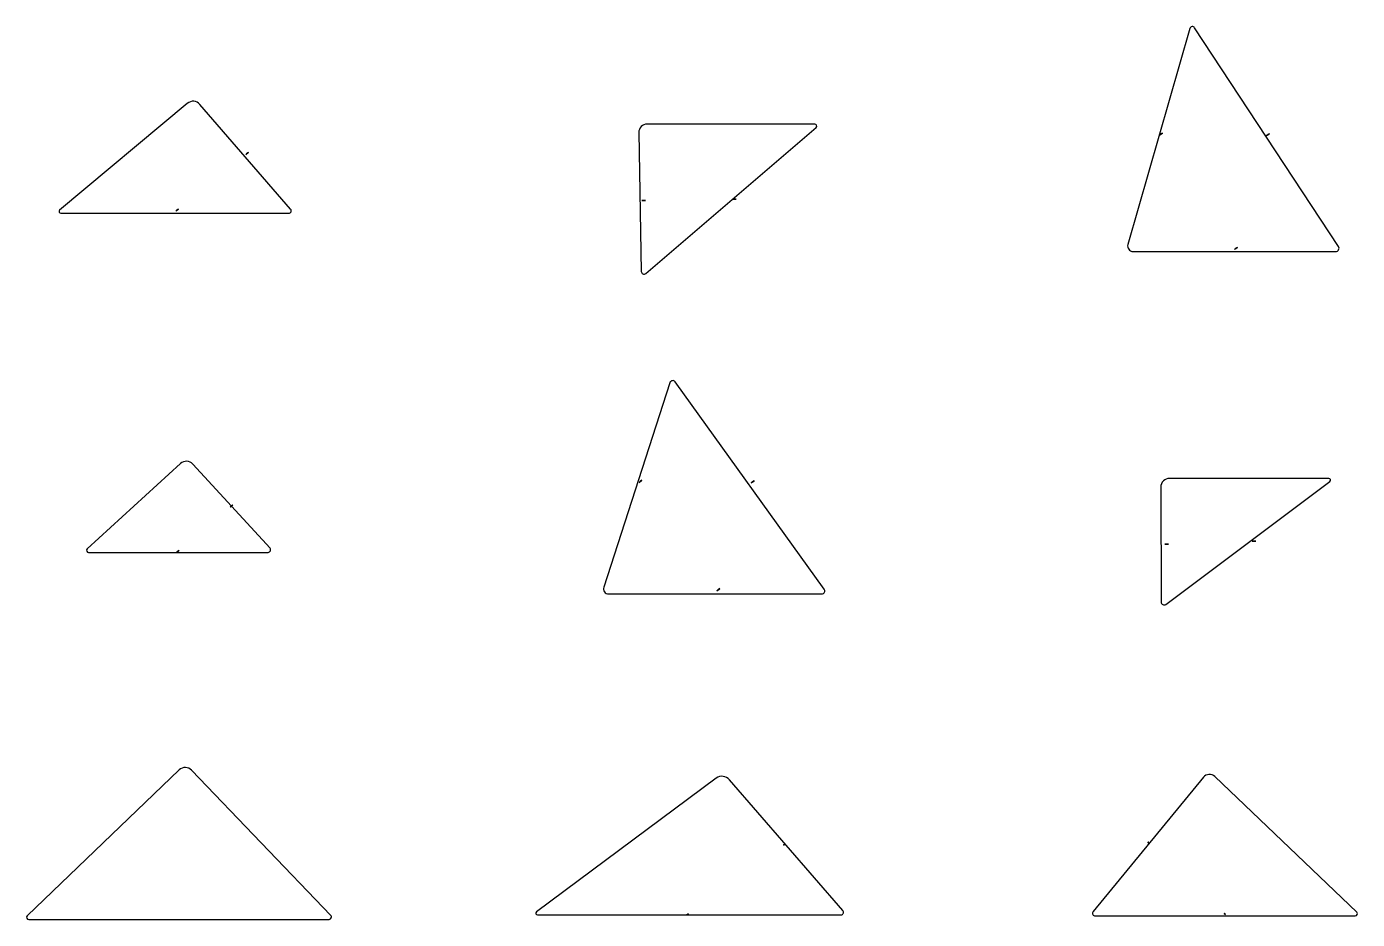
# Model space of a CAD drawing. Header units: metres. Extents: x -1 to 145, y -1 to 19.
# Drawn here: x -0.89 to 6.79, y 13.7 to 18.86 of the extents above; entities that cross this region are included whole.
import ezdxf

# ---------------------------------------------------------------- set-up
doc = ezdxf.new("R2010")
doc.units = ezdxf.units.M
doc.layers.add('LABELS', color=1, linetype='CONTINUOUS')
doc.layers.add('SHAPES', color=3, linetype='CONTINUOUS')

msp = doc.modelspace()

# ---------------------------------------------------------------- linework, layer by layer
at = {"layer": 'LABELS'}
for p, q in [((5.6518, 18.2316), (5.6692, 18.243)), ((5.6518, 18.2316), (5.6692, 18.243)), ((5.6518, 18.2316), (5.6561, 18.2344)), ((5.6518, 18.2316), (5.6561, 18.2344)), ((5.6561, 18.2344), (5.6518, 18.2316)), ((5.6561, 18.2344), (5.6518, 18.2316)), ((5.6518, 18.2316), (5.6561, 18.2344)), ((5.6561, 18.2344), (5.6518, 18.2316)), ((5.6518, 18.2316), (5.6561, 18.2344)), ((5.6561, 18.2344), (5.6518, 18.2316)), ((5.6561, 18.2344), (5.6518, 18.2316)), ((5.6518, 18.2316), (5.6518, 18.2316)), ((5.6561, 18.2344), (5.6648, 18.2402)), ((5.6561, 18.2344), (5.6648, 18.2402)), ((5.6648, 18.2402), (5.6561, 18.2344)), ((5.6648, 18.2402), (5.6561, 18.2344)), ((5.6648, 18.2402), (5.6561, 18.2344)), ((5.6561, 18.2344), (5.6648, 18.2402)), ((5.6648, 18.2402), (5.6561, 18.2344)), ((5.6648, 18.2402), (5.6561, 18.2344)), ((5.6561, 18.2344), (5.6605, 18.2373)), ((5.6605, 18.2373), (5.6648, 18.2402)), ((5.6648, 18.2402), (5.6605, 18.2373)), ((5.6605, 18.2373), (5.6605, 18.2373)), ((5.6605, 18.2373), (5.6605, 18.2373)), ((5.6648, 18.2402), (5.6692, 18.243)), ((5.6648, 18.2402), (5.6692, 18.243)), ((5.6692, 18.243), (5.6648, 18.2402)), ((5.6692, 18.243), (5.6648, 18.2402)), ((5.6648, 18.2402), (5.6692, 18.243)), ((5.6692, 18.243), (5.6648, 18.2402)), ((5.6692, 18.243), (5.6692, 18.243)), ((5.6692, 18.243), (5.6692, 18.243)), ((5.6692, 18.243), (5.6692, 18.243)), ((5.6692, 18.243), (5.6692, 18.243)), ((5.6692, 18.243), (5.6692, 18.243)), ((5.6692, 18.243), (5.6692, 18.243)), ((6.2702, 18.2287), (6.2876, 18.2402)), ((6.2702, 18.2287), (6.2745, 18.2316)), ((6.2702, 18.2287), (6.2745, 18.2316)), ((6.2745, 18.2316), (6.2702, 18.2287)), ((6.2745, 18.2316), (6.2702, 18.2287)), ((6.2702, 18.2287), (6.2745, 18.2316)), ((6.2745, 18.2316), (6.2702, 18.2287)), ((6.2702, 18.2287), (6.2745, 18.2316)), ((6.2745, 18.2316), (6.2702, 18.2287)), ((6.2702, 18.2287), (6.2745, 18.2316)), ((6.2702, 18.2287), (6.2702, 18.2287)), ((6.2702, 18.2287), (6.2702, 18.2287)), ((6.2745, 18.2316), (6.2832, 18.2373)), ((6.2745, 18.2316), (6.2832, 18.2373)), ((6.2832, 18.2373), (6.2745, 18.2316)), ((6.2832, 18.2373), (6.2745, 18.2316)), ((6.2832, 18.2373), (6.2745, 18.2316)), ((6.2745, 18.2316), (6.2832, 18.2373)), ((6.2832, 18.2373), (6.2745, 18.2316)), ((6.2832, 18.2373), (6.2745, 18.2316)), ((6.2745, 18.2316), (6.2832, 18.2373)), ((6.2745, 18.2316), (6.2789, 18.2345)), ((6.2745, 18.2316), (6.2745, 18.2316)), ((6.2789, 18.2345), (6.2832, 18.2373)), ((6.2832, 18.2373), (6.2789, 18.2345)), ((6.2789, 18.2345), (6.2789, 18.2345)), ((6.2789, 18.2345), (6.2789, 18.2345)), ((6.2832, 18.2373), (6.2876, 18.2402)), ((6.2832, 18.2373), (6.2876, 18.2402)), ((6.2876, 18.2402), (6.2832, 18.2373)), ((6.2876, 18.2402), (6.2832, 18.2373)), ((6.2832, 18.2373), (6.2876, 18.2402)), ((6.2876, 18.2402), (6.2832, 18.2373)), ((6.2832, 18.2373), (6.2876, 18.2402)), ((6.2876, 18.2402), (6.2876, 18.2402)), ((6.2876, 18.2402), (6.2876, 18.2402)), ((6.2876, 18.2402), (6.2876, 18.2402)), ((6.2876, 18.2402), (6.2876, 18.2402)), ((6.2876, 18.2402), (6.2876, 18.2402)), ((0.3736, 18.1196), (0.3896, 18.133)), ((0.3736, 18.1196), (0.3776, 18.123)), ((0.3736, 18.1196), (0.3776, 18.123)), ((0.3776, 18.123), (0.3736, 18.1196)), ((0.3776, 18.123), (0.3736, 18.1196)), ((0.3736, 18.1196), (0.3776, 18.123)), ((0.3776, 18.123), (0.3736, 18.1196)), ((0.3736, 18.1196), (0.3776, 18.123)), ((0.3776, 18.123), (0.3736, 18.1196)), ((0.3736, 18.1196), (0.3776, 18.123)), ((0.3736, 18.1196), (0.3736, 18.1196)), ((0.3736, 18.1196), (0.3736, 18.1196)), ((0.3776, 18.123), (0.3896, 18.133)), ((0.3776, 18.123), (0.3856, 18.1296)), ((0.3776, 18.123), (0.3856, 18.1296)), ((0.3856, 18.1296), (0.3776, 18.123)), ((0.3856, 18.1296), (0.3776, 18.123)), ((0.3856, 18.1296), (0.3776, 18.123)), ((0.3776, 18.123), (0.3856, 18.1296)), ((0.3856, 18.1296), (0.3776, 18.123)), ((0.3856, 18.1296), (0.3776, 18.123)), ((0.3776, 18.123), (0.3816, 18.1263)), ((0.3816, 18.1263), (0.3856, 18.1296)), ((0.3856, 18.1296), (0.3816, 18.1263)), ((0.3816, 18.1263), (0.3816, 18.1263)), ((0.3816, 18.1263), (0.3816, 18.1263)), ((0.3856, 18.1296), (0.3896, 18.133)), ((0.3856, 18.1296), (0.3896, 18.133)), ((0.3896, 18.133), (0.3856, 18.1296)), ((0.3896, 18.133), (0.3856, 18.1296)), ((0.3856, 18.1296), (0.3896, 18.133)), ((0.3896, 18.133), (0.3856, 18.1296)), ((0.3896, 18.133), (0.3896, 18.133)), ((0.3896, 18.133), (0.3896, 18.133)), ((0.3896, 18.133), (0.3896, 18.133)), ((0.3896, 18.133), (0.3896, 18.133)), ((0.3896, 18.133), (0.3896, 18.133)), ((2.6617, 17.8527), (2.6617, 17.8527)), ((2.6617, 17.8527), (2.6669, 17.8527)), ((2.6617, 17.8527), (2.6669, 17.8527)), ((2.6669, 17.8527), (2.6617, 17.8527)), ((2.6669, 17.8527), (2.6617, 17.8527)), ((2.6617, 17.8527), (2.6669, 17.8527)), ((2.6669, 17.8527), (2.6617, 17.8527)), ((2.6617, 17.8527), (2.6826, 17.8527)), ((2.6617, 17.8527), (2.6669, 17.8527)), ((2.6669, 17.8527), (2.6617, 17.8527)), ((2.6617, 17.8527), (2.6617, 17.8527)), ((2.6617, 17.8527), (2.6669, 17.8527)), ((2.6669, 17.8527), (2.6774, 17.8527)), ((2.6669, 17.8527), (2.6774, 17.8527)), ((2.6774, 17.8527), (2.6669, 17.8527)), ((2.6774, 17.8527), (2.6669, 17.8527)), ((2.6774, 17.8527), (2.6669, 17.8527)), ((2.6669, 17.8527), (2.6722, 17.8527)), ((2.6669, 17.8527), (2.6774, 17.8527)), ((2.6774, 17.8527), (2.6669, 17.8527)), ((2.6774, 17.8527), (2.6669, 17.8527)), ((2.6669, 17.8527), (2.6826, 17.8527)), ((2.6722, 17.8527), (2.6722, 17.8527)), ((2.6722, 17.8527), (2.6774, 17.8527)), ((2.6774, 17.8527), (2.6722, 17.8527)), ((2.6722, 17.8527), (2.6722, 17.8527)), ((2.6774, 17.8527), (2.6826, 17.8527)), ((2.6774, 17.8527), (2.6826, 17.8527)), ((2.6826, 17.8527), (2.6774, 17.8527)), ((2.6826, 17.8527), (2.6774, 17.8527)), ((2.6774, 17.8527), (2.6826, 17.8527)), ((2.6826, 17.8527), (2.6774, 17.8527)), ((2.6826, 17.8527), (2.6826, 17.8527)), ((2.6826, 17.8527), (2.6826, 17.8527)), ((2.6826, 17.8527), (2.6826, 17.8527)), ((2.6826, 17.8527), (2.6826, 17.8527)), ((2.6826, 17.8527), (2.6826, 17.8527)), ((3.1852, 17.8604), (3.1852, 17.8604)), ((3.1852, 17.8604), (3.1905, 17.8604)), ((3.1852, 17.8604), (3.1905, 17.8604)), ((3.1905, 17.8604), (3.1852, 17.8604)), ((3.1905, 17.8604), (3.1852, 17.8604)), ((3.1852, 17.8604), (3.1905, 17.8604)), ((3.1905, 17.8604), (3.1852, 17.8604)), ((3.1852, 17.8604), (3.2061, 17.8604)), ((3.1852, 17.8604), (3.1905, 17.8604)), ((3.1905, 17.8604), (3.1852, 17.8604)), ((3.1905, 17.8604), (3.1852, 17.8604)), ((3.1852, 17.8604), (3.2061, 17.8604)), ((3.1905, 17.8604), (3.2009, 17.8604)), ((3.1905, 17.8604), (3.2009, 17.8604)), ((3.2009, 17.8604), (3.1905, 17.8604)), ((3.2009, 17.8604), (3.1905, 17.8604)), ((3.2009, 17.8604), (3.1905, 17.8604)), ((3.1905, 17.8604), (3.1957, 17.8604)), ((3.1905, 17.8604), (3.2009, 17.8604)), ((3.2009, 17.8604), (3.1905, 17.8604)), ((3.2009, 17.8604), (3.1905, 17.8604)), ((3.1957, 17.8604), (3.1957, 17.8604)), ((3.1957, 17.8604), (3.2009, 17.8604)), ((3.2009, 17.8604), (3.1957, 17.8604)), ((3.1957, 17.8604), (3.1957, 17.8604)), ((3.2009, 17.8604), (3.2061, 17.8604)), ((3.2009, 17.8604), (3.2061, 17.8604)), ((3.2061, 17.8604), (3.2009, 17.8604)), ((3.2061, 17.8604), (3.2009, 17.8604)), ((3.2009, 17.8604), (3.2061, 17.8604)), ((3.2061, 17.8604), (3.2009, 17.8604)), ((3.2061, 17.8604), (3.2061, 17.8604)), ((3.2061, 17.8604), (3.2061, 17.8604)), ((3.2061, 17.8604), (3.2061, 17.8604)), ((3.2061, 17.8604), (3.2061, 17.8604)), ((3.2061, 17.8604), (3.2061, 17.8604)), ((3.2061, 17.8604), (3.2061, 17.8604)), ((-0.027, 17.7956), (-0.031, 17.7923)), ((-0.031, 17.7923), (-0.027, 17.7956)), ((-0.031, 17.7923), (-0.027, 17.7956)), ((-0.027, 17.7956), (-0.031, 17.7923)), ((-0.027, 17.7956), (-0.031, 17.7923)), ((-0.031, 17.7923), (-0.027, 17.7956)), ((-0.031, 17.7923), (-0.027, 17.7956)), ((-0.031, 17.7923), (-0.031, 17.7923)), ((-0.027, 17.7956), (-0.015, 17.8056)), ((-0.027, 17.7956), (-0.019, 17.8023)), ((-0.027, 17.7956), (-0.019, 17.8023)), ((-0.019, 17.8023), (-0.027, 17.7956)), ((-0.019, 17.8023), (-0.027, 17.7956)), ((-0.019, 17.8023), (-0.027, 17.7956)), ((-0.027, 17.7956), (-0.023, 17.799)), ((-0.023, 17.799), (-0.019, 17.8023)), ((-0.019, 17.8023), (-0.023, 17.799)), ((-0.023, 17.799), (-0.023, 17.799)), ((-0.019, 17.8023), (-0.015, 17.8056)), ((-0.015, 17.8056), (-0.019, 17.8023)), ((-0.019, 17.8023), (-0.015, 17.8056)), ((-0.015, 17.8056), (-0.019, 17.8023)), ((-0.015, 17.8056), (-0.019, 17.8023)), ((-0.015, 17.8056), (-0.015, 17.8056)), ((-0.015, 17.8056), (-0.015, 17.8056)), ((6.0894, 17.5743), (6.0851, 17.5714)), ((6.0851, 17.5714), (6.0894, 17.5743)), ((6.0851, 17.5714), (6.0894, 17.5743)), ((6.0894, 17.5743), (6.0851, 17.5714)), ((6.0894, 17.5743), (6.0851, 17.5714)), ((6.0851, 17.5714), (6.0894, 17.5743)), ((6.0851, 17.5714), (6.0894, 17.5743)), ((6.0851, 17.5714), (6.0851, 17.5714)), ((6.0894, 17.5743), (6.0981, 17.58)), ((6.0894, 17.5743), (6.0981, 17.58)), ((6.0981, 17.58), (6.0894, 17.5743)), ((6.0981, 17.58), (6.0894, 17.5743)), ((6.0981, 17.58), (6.0894, 17.5743)), ((6.0894, 17.5743), (6.0981, 17.58)), ((6.0894, 17.5743), (6.0938, 17.5771)), ((6.0894, 17.5743), (6.0894, 17.5743)), ((6.0938, 17.5771), (6.0981, 17.58)), ((6.0981, 17.58), (6.0938, 17.5771)), ((6.0938, 17.5771), (6.0938, 17.5771)), ((6.0981, 17.58), (6.1025, 17.5828)), ((6.1025, 17.5828), (6.0981, 17.58)), ((6.0981, 17.58), (6.1025, 17.5828)), ((6.1025, 17.5828), (6.0981, 17.58)), ((6.1025, 17.5828), (6.0981, 17.58)), ((6.0981, 17.58), (6.1025, 17.5828)), ((6.1025, 17.5828), (6.1025, 17.5828)), ((6.1025, 17.5828), (6.1025, 17.5828)), ((2.6451, 16.2262), (2.6621, 16.2382)), ((2.6451, 16.2262), (2.6493, 16.2292)), ((2.6451, 16.2262), (2.6493, 16.2292)), ((2.6493, 16.2292), (2.6451, 16.2262)), ((2.6451, 16.2262), (2.6493, 16.2292)), ((2.6493, 16.2292), (2.6451, 16.2262)), ((2.6451, 16.2262), (2.6493, 16.2292)), ((2.6493, 16.2292), (2.6451, 16.2262)), ((2.6493, 16.2292), (2.6451, 16.2262)), ((2.6451, 16.2262), (2.6493, 16.2292)), ((2.6451, 16.2262), (2.6493, 16.2292)), ((2.6493, 16.2292), (2.6451, 16.2262)), ((2.6493, 16.2292), (2.6451, 16.2262)), ((2.6451, 16.2262), (2.6451, 16.2262)), ((2.6451, 16.2262), (2.6451, 16.2262)), ((2.6493, 16.2292), (2.6578, 16.2352)), ((2.6493, 16.2292), (2.6578, 16.2352)), ((2.6578, 16.2352), (2.6493, 16.2292)), ((2.6578, 16.2352), (2.6493, 16.2292)), ((2.6493, 16.2292), (2.6578, 16.2352)), ((2.6578, 16.2352), (2.6493, 16.2292)), ((2.6578, 16.2352), (2.6493, 16.2292)), ((2.6578, 16.2352), (2.6493, 16.2292)), ((2.6493, 16.2292), (2.6578, 16.2352)), ((2.6578, 16.2352), (2.6493, 16.2292)), ((2.6578, 16.2352), (2.6493, 16.2292)), ((2.6493, 16.2292), (2.6536, 16.2322)), ((2.6536, 16.2322), (2.6493, 16.2292)), ((2.6493, 16.2292), (2.6536, 16.2322)), ((2.6536, 16.2322), (2.6621, 16.2382)), ((2.6621, 16.2382), (2.6536, 16.2322)), ((2.6536, 16.2322), (2.6578, 16.2352)), ((2.6578, 16.2352), (2.6536, 16.2322)), ((2.6536, 16.2322), (2.6536, 16.2322)), ((2.6536, 16.2322), (2.6536, 16.2322)), ((2.6578, 16.2352), (2.6621, 16.2382)), ((2.6578, 16.2352), (2.6621, 16.2382)), ((2.6621, 16.2382), (2.6578, 16.2352)), ((2.6578, 16.2352), (2.6621, 16.2382)), ((2.6621, 16.2382), (2.6578, 16.2352)), ((2.6621, 16.2382), (2.6578, 16.2352)), ((2.6578, 16.2352), (2.6621, 16.2382)), ((2.6621, 16.2382), (2.6578, 16.2352)), ((2.6621, 16.2382), (2.6621, 16.2382)), ((2.6621, 16.2382), (2.6621, 16.2382)), ((2.6621, 16.2382), (2.6621, 16.2382)), ((2.6621, 16.2382), (2.6621, 16.2382)), ((2.6621, 16.2382), (2.6621, 16.2382)), ((3.2938, 16.2233), (3.298, 16.2263)), ((3.2938, 16.2233), (3.298, 16.2263)), ((3.298, 16.2263), (3.2938, 16.2233)), ((3.2938, 16.2233), (3.298, 16.2263)), ((3.298, 16.2263), (3.2938, 16.2233)), ((3.2938, 16.2233), (3.298, 16.2263)), ((3.298, 16.2263), (3.2938, 16.2233)), ((3.298, 16.2263), (3.2938, 16.2233)), ((3.2938, 16.2233), (3.298, 16.2263)), ((3.2938, 16.2233), (3.298, 16.2263)), ((3.298, 16.2263), (3.2938, 16.2233)), ((3.2938, 16.2233), (3.298, 16.2263)), ((3.2938, 16.2233), (3.2938, 16.2233)), ((3.2938, 16.2233), (3.2938, 16.2233)), ((3.2938, 16.2233), (3.2938, 16.2233)), ((3.298, 16.2263), (3.3065, 16.2323)), ((3.298, 16.2263), (3.3065, 16.2323)), ((3.3065, 16.2323), (3.298, 16.2263)), ((3.3065, 16.2323), (3.298, 16.2263)), ((3.298, 16.2263), (3.3065, 16.2323)), ((3.3065, 16.2323), (3.298, 16.2263)), ((3.3065, 16.2323), (3.298, 16.2263)), ((3.3065, 16.2323), (3.298, 16.2263)), ((3.298, 16.2263), (3.3065, 16.2323)), ((3.3065, 16.2323), (3.298, 16.2263)), ((3.3065, 16.2323), (3.298, 16.2263)), ((3.298, 16.2263), (3.3065, 16.2323)), ((3.298, 16.2263), (3.3023, 16.2293)), ((3.3023, 16.2293), (3.298, 16.2263)), ((3.298, 16.2263), (3.3023, 16.2293)), ((3.298, 16.2263), (3.298, 16.2263)), ((3.3023, 16.2293), (3.3108, 16.2353)), ((3.3108, 16.2353), (3.3023, 16.2293)), ((3.3023, 16.2293), (3.3065, 16.2323)), ((3.3065, 16.2323), (3.3023, 16.2293)), ((3.3023, 16.2293), (3.3023, 16.2293)), ((3.3023, 16.2293), (3.3023, 16.2293)), ((3.3065, 16.2323), (3.3108, 16.2353)), ((3.3065, 16.2323), (3.3108, 16.2353)), ((3.3108, 16.2353), (3.3065, 16.2323)), ((3.3065, 16.2323), (3.3108, 16.2353)), ((3.3108, 16.2353), (3.3065, 16.2323)), ((3.3108, 16.2353), (3.3065, 16.2323)), ((3.3065, 16.2323), (3.3108, 16.2353)), ((3.3108, 16.2353), (3.3065, 16.2323)), ((3.3065, 16.2323), (3.3108, 16.2353)), ((3.3108, 16.2353), (3.3108, 16.2353)), ((3.3108, 16.2353), (3.3108, 16.2353)), ((3.3108, 16.2353), (3.3108, 16.2353)), ((3.3108, 16.2353), (3.3108, 16.2353)), ((0.2836, 16.0828), (0.2897, 16.0883)), ((0.2836, 16.0828), (0.2897, 16.0883)), ((0.286, 16.0849), (0.2836, 16.0828)), ((0.2944, 16.0926), (0.286, 16.0849)), ((0.286, 16.0849), (0.2907, 16.0892)), ((0.2907, 16.0892), (0.286, 16.0849)), ((0.2907, 16.0892), (0.286, 16.0849)), ((0.2907, 16.0892), (0.286, 16.0849)), ((0.286, 16.0849), (0.2884, 16.0871)), ((0.2867, 16.0856), (0.286, 16.0849)), ((0.286, 16.0849), (0.2867, 16.0856)), ((0.286, 16.0849), (0.2867, 16.0856)), ((0.2867, 16.0856), (0.286, 16.0849)), ((0.286, 16.0849), (0.2867, 16.0856)), ((0.2867, 16.0856), (0.2921, 16.0905)), ((0.2867, 16.0856), (0.2921, 16.0905)), ((0.2921, 16.0905), (0.2867, 16.0856)), ((0.2867, 16.0856), (0.2921, 16.0905)), ((0.2897, 16.0883), (0.2867, 16.0856)), ((0.2884, 16.0871), (0.2944, 16.0926)), ((0.2884, 16.0871), (0.2944, 16.0926)), ((0.2884, 16.0871), (0.2937, 16.092)), ((0.2884, 16.0871), (0.2931, 16.0913)), ((0.2921, 16.0905), (0.2884, 16.0871)), ((0.2897, 16.0883), (0.2921, 16.0905)), ((0.2897, 16.0883), (0.2921, 16.0905)), ((0.2907, 16.0892), (0.2961, 16.0941)), ((0.2961, 16.0941), (0.2907, 16.0892)), ((0.2961, 16.0941), (0.2907, 16.0892)), ((0.2961, 16.0941), (0.2907, 16.0892)), ((0.2921, 16.0905), (0.2968, 16.0948)), ((0.2921, 16.0905), (0.2968, 16.0948)), ((0.2968, 16.0948), (0.2921, 16.0905)), ((0.2921, 16.0905), (0.2968, 16.0948)), ((0.2937, 16.092), (0.2921, 16.0905)), ((0.2937, 16.092), (0.2921, 16.0905)), ((0.2937, 16.092), (0.2921, 16.0905)), ((0.2921, 16.0905), (0.2931, 16.0913)), ((0.2931, 16.0913), (0.2991, 16.0969)), ((0.2931, 16.0913), (0.2991, 16.0969)), ((0.2931, 16.0913), (0.2961, 16.0941)), ((0.2937, 16.092), (0.2944, 16.0926)), ((0.2991, 16.0969), (0.2944, 16.0926)), ((0.2961, 16.0941), (0.2991, 16.0969)), ((0.2968, 16.0948), (0.2961, 16.0941)), ((0.2968, 16.0948), (0.2961, 16.0941)), ((0.2961, 16.0941), (0.2968, 16.0948)), ((0.2968, 16.0948), (0.2961, 16.0941)), ((5.6823, 15.87), (5.6823, 15.87)), ((5.6823, 15.87), (5.6875, 15.87)), ((5.6823, 15.87), (5.6875, 15.87)), ((5.6875, 15.87), (5.6823, 15.87)), ((5.6823, 15.87), (5.6875, 15.87)), ((5.6875, 15.87), (5.6823, 15.87)), ((5.6823, 15.87), (5.6823, 15.87)), ((5.6823, 15.87), (5.6875, 15.87)), ((5.6875, 15.87), (5.6823, 15.87)), ((5.6875, 15.87), (5.6823, 15.87)), ((5.6823, 15.87), (5.6875, 15.87)), ((5.6823, 15.87), (5.6875, 15.87)), ((5.6875, 15.87), (5.6823, 15.87)), ((5.6823, 15.87), (5.6823, 15.87)), ((5.6823, 15.87), (5.6875, 15.87)), ((5.6875, 15.87), (5.6979, 15.87)), ((5.6875, 15.87), (5.6979, 15.87)), ((5.6979, 15.87), (5.6875, 15.87)), ((5.6979, 15.87), (5.6875, 15.87)), ((5.6875, 15.87), (5.6927, 15.87)), ((5.6927, 15.87), (5.6875, 15.87)), ((5.6875, 15.87), (5.6979, 15.87)), ((5.6979, 15.87), (5.6875, 15.87)), ((5.6979, 15.87), (5.6875, 15.87)), ((5.6979, 15.87), (5.6875, 15.87)), ((5.6875, 15.87), (5.6927, 15.87)), ((5.6875, 15.87), (5.6979, 15.87)), ((5.6979, 15.87), (5.6875, 15.87)), ((5.6979, 15.87), (5.6875, 15.87)), ((5.6875, 15.87), (5.7031, 15.87)), ((5.6927, 15.87), (5.6927, 15.87)), ((5.6927, 15.87), (5.7031, 15.87)), ((5.7031, 15.87), (5.6927, 15.87)), ((5.6927, 15.87), (5.6979, 15.87)), ((5.6979, 15.87), (5.6927, 15.87)), ((5.6927, 15.87), (5.6927, 15.87)), ((5.6979, 15.87), (5.7031, 15.87)), ((5.6979, 15.87), (5.7031, 15.87)), ((5.7031, 15.87), (5.6979, 15.87)), ((5.6979, 15.87), (5.7031, 15.87)), ((5.7031, 15.87), (5.6979, 15.87)), ((5.7031, 15.87), (5.6979, 15.87)), ((5.6979, 15.87), (5.7031, 15.87)), ((5.7031, 15.87), (5.6979, 15.87)), ((5.7031, 15.87), (5.7031, 15.87)), ((5.7031, 15.87), (5.7031, 15.87)), ((5.7031, 15.87), (5.7031, 15.87)), ((5.7031, 15.87), (5.7031, 15.87)), ((6.1877, 15.8865), (6.1877, 15.8865)), ((6.1877, 15.8865), (6.1929, 15.8865)), ((6.1877, 15.8865), (6.1929, 15.8865)), ((6.1929, 15.8865), (6.1877, 15.8865)), ((6.1877, 15.8865), (6.1929, 15.8865)), ((6.1929, 15.8865), (6.1877, 15.8865)), ((6.1877, 15.8865), (6.1877, 15.8865)), ((6.1877, 15.8865), (6.1929, 15.8865)), ((6.1929, 15.8865), (6.1877, 15.8865)), ((6.1929, 15.8865), (6.1877, 15.8865)), ((6.1877, 15.8865), (6.1929, 15.8865)), ((6.1877, 15.8865), (6.1929, 15.8865)), ((6.1929, 15.8865), (6.1877, 15.8865)), ((6.1929, 15.8865), (6.1877, 15.8865)), ((6.1877, 15.8865), (6.2086, 15.8865)), ((6.1929, 15.8865), (6.2034, 15.8865)), ((6.1929, 15.8865), (6.2034, 15.8865)), ((6.2034, 15.8865), (6.1929, 15.8865)), ((6.2034, 15.8865), (6.1929, 15.8865)), ((6.1929, 15.8865), (6.1982, 15.8865)), ((6.1982, 15.8865), (6.1929, 15.8865)), ((6.1929, 15.8865), (6.2034, 15.8865)), ((6.2034, 15.8865), (6.1929, 15.8865)), ((6.2034, 15.8865), (6.1929, 15.8865)), ((6.2034, 15.8865), (6.1929, 15.8865)), ((6.1929, 15.8865), (6.1982, 15.8865)), ((6.1929, 15.8865), (6.2034, 15.8865)), ((6.2034, 15.8865), (6.1929, 15.8865)), ((6.2034, 15.8865), (6.1929, 15.8865)), ((6.1982, 15.8865), (6.1982, 15.8865)), ((6.1982, 15.8865), (6.2086, 15.8865)), ((6.2086, 15.8865), (6.1982, 15.8865)), ((6.1982, 15.8865), (6.2034, 15.8865)), ((6.2034, 15.8865), (6.1982, 15.8865)), ((6.1982, 15.8865), (6.1982, 15.8865)), ((6.2034, 15.8865), (6.2086, 15.8865)), ((6.2034, 15.8865), (6.2086, 15.8865)), ((6.2086, 15.8865), (6.2034, 15.8865)), ((6.2034, 15.8865), (6.2086, 15.8865)), ((6.2086, 15.8865), (6.2034, 15.8865)), ((6.2086, 15.8865), (6.2034, 15.8865)), ((6.2034, 15.8865), (6.2086, 15.8865)), ((6.2086, 15.8865), (6.2034, 15.8865)), ((6.2086, 15.8865), (6.2086, 15.8865)), ((6.2086, 15.8865), (6.2086, 15.8865)), ((6.2086, 15.8865), (6.2086, 15.8865)), ((6.2086, 15.8865), (6.2086, 15.8865)), ((6.2086, 15.8865), (6.2086, 15.8865)), ((-0.0263, 15.8204), (-0.0203, 15.826)), ((-0.024, 15.8226), (-0.0263, 15.8204)), ((-0.024, 15.8226), (-0.0132, 15.8324)), ((-0.0156, 15.8303), (-0.024, 15.8226)), ((-0.0193, 15.8269), (-0.024, 15.8226)), ((-0.0193, 15.8269), (-0.024, 15.8226)), ((-0.0233, 15.8232), (-0.024, 15.8226)), ((-0.024, 15.8226), (-0.0233, 15.8232)), ((-0.024, 15.8226), (-0.0233, 15.8232)), ((-0.024, 15.8226), (-0.0233, 15.8232)), ((-0.0233, 15.8232), (-0.0139, 15.8318)), ((-0.0179, 15.8282), (-0.0233, 15.8232)), ((-0.0233, 15.8232), (-0.0179, 15.8282)), ((-0.0233, 15.8232), (-0.0179, 15.8282)), ((-0.0216, 15.8247), (-0.0156, 15.8303)), ((-0.0216, 15.8247), (-0.0169, 15.829)), ((-0.0179, 15.8282), (-0.0216, 15.8247)), ((-0.0203, 15.826), (-0.0179, 15.8282)), ((-0.0139, 15.8318), (-0.0193, 15.8269)), ((-0.0139, 15.8318), (-0.0193, 15.8269)), ((-0.0139, 15.8318), (-0.0193, 15.8269)), ((-0.0179, 15.8282), (-0.0132, 15.8324)), ((-0.0179, 15.8282), (-0.0132, 15.8324)), ((-0.0162, 15.8297), (-0.0179, 15.8282)), ((-0.0162, 15.8297), (-0.0179, 15.8282)), ((-0.0169, 15.829), (-0.0108, 15.8346)), ((-0.0169, 15.829), (-0.0108, 15.8346)), ((-0.0139, 15.8318), (-0.0169, 15.829)), ((-0.0108, 15.8346), (-0.0156, 15.8303)), ((-0.0132, 15.8324), (-0.0139, 15.8318)), ((-0.0132, 15.8324), (-0.0139, 15.8318)), ((-0.0132, 15.8324), (-0.0139, 15.8318)), ((3.0997, 15.6036), (3.1125, 15.6126)), ((3.0997, 15.6036), (3.1082, 15.6096)), ((3.0997, 15.6036), (3.1082, 15.6096)), ((3.1082, 15.6096), (3.0997, 15.6036)), ((3.1082, 15.6096), (3.0997, 15.6036)), ((3.0997, 15.6036), (3.1082, 15.6096)), ((3.1082, 15.6096), (3.0997, 15.6036)), ((3.1082, 15.6096), (3.0997, 15.6036)), ((3.0997, 15.6036), (3.1039, 15.6066)), ((3.1039, 15.6066), (3.0997, 15.6036)), ((3.1039, 15.6066), (3.1125, 15.6126)), ((3.1125, 15.6126), (3.1039, 15.6066)), ((3.1039, 15.6066), (3.1039, 15.6066)), ((3.1082, 15.6096), (3.1125, 15.6126)), ((3.1125, 15.6126), (3.1082, 15.6096)), ((3.1082, 15.6096), (3.1125, 15.6126)), ((3.1125, 15.6126), (3.1082, 15.6096)), ((3.1082, 15.6096), (3.1125, 15.6126)), ((3.1125, 15.6126), (3.1082, 15.6096)), ((3.1125, 15.6126), (3.1125, 15.6126)), ((3.1125, 15.6126), (3.1125, 15.6126)), ((3.0997, 15.6036), (3.0954, 15.6006)), ((3.0954, 15.6006), (3.0997, 15.6036)), ((3.0954, 15.6006), (3.0997, 15.6036)), ((3.0997, 15.6036), (3.0954, 15.6006)), ((3.0954, 15.6006), (3.0997, 15.6036)), ((3.0997, 15.6036), (3.0954, 15.6006)), ((3.0954, 15.6006), (3.0997, 15.6036)), ((3.0997, 15.6036), (3.0954, 15.6006)), ((3.0954, 15.6006), (3.0997, 15.6036)), ((3.0954, 15.6006), (3.0954, 15.6006)), ((3.0954, 15.6006), (3.0954, 15.6006)), ((5.5872, 14.1465), (5.5834, 14.1501)), ((5.5834, 14.1501), (5.5834, 14.1501)), ((5.5834, 14.1501), (5.5872, 14.1465)), ((5.5834, 14.1501), (5.591, 14.1429)), ((5.5872, 14.1465), (5.5834, 14.1501)), ((5.5834, 14.1501), (5.5834, 14.1501)), ((5.5834, 14.1501), (5.5872, 14.1465)), ((5.5834, 14.1501), (5.5834, 14.1501)), ((5.5834, 14.1501), (5.591, 14.1429)), ((5.5872, 14.1465), (5.5834, 14.1501)), ((5.5834, 14.1501), (5.5834, 14.1501)), ((5.5834, 14.1501), (5.5872, 14.1465)), ((5.591, 14.1429), (5.5834, 14.1501)), ((5.5834, 14.1501), (5.5834, 14.1501)), ((5.5834, 14.1501), (5.591, 14.1429)), ((5.591, 14.1429), (5.5834, 14.1501)), ((5.5834, 14.1501), (5.5834, 14.1501)), ((5.5834, 14.1501), (5.591, 14.1429)), ((5.5834, 14.1501), (5.591, 14.1429)), ((5.5872, 14.1465), (5.5834, 14.1501)), ((5.5834, 14.1501), (5.5834, 14.1501)), ((5.5834, 14.1501), (5.5872, 14.1465)), ((5.5834, 14.1501), (5.591, 14.1429)), ((5.5872, 14.1465), (5.5834, 14.1501)), ((5.591, 14.1429), (5.5872, 14.1465)), ((5.5872, 14.1465), (5.591, 14.1429)), ((5.5872, 14.1465), (5.591, 14.1429)), ((5.591, 14.1429), (5.5872, 14.1465)), ((5.5872, 14.1465), (5.591, 14.1429)), ((5.591, 14.1429), (5.5872, 14.1465)), ((5.5872, 14.1465), (5.591, 14.1429)), ((5.591, 14.1429), (5.5872, 14.1465)), ((5.5872, 14.1465), (5.591, 14.1429)), ((5.5872, 14.1465), (5.591, 14.1429)), ((5.591, 14.1429), (5.5872, 14.1465)), ((5.5872, 14.1465), (5.591, 14.1429)), ((5.591, 14.1429), (5.5872, 14.1465)), ((5.5872, 14.1465), (5.591, 14.1429)), ((5.591, 14.1429), (5.5872, 14.1465)), ((3.4797, 14.1313), (3.4881, 14.1375)), ((3.4797, 14.1313), (3.4881, 14.1375)), ((3.4881, 14.1375), (3.4797, 14.1313)), ((3.4797, 14.1313), (3.4881, 14.1375)), ((3.4881, 14.1375), (3.4797, 14.1313)), ((3.4797, 14.1313), (3.4881, 14.1375)), ((3.4797, 14.1313), (3.4881, 14.1375)), ((3.4797, 14.1313), (3.4881, 14.1375)), ((3.4839, 14.1344), (3.4797, 14.1313)), ((3.4797, 14.1313), (3.4839, 14.1344)), ((3.4839, 14.1344), (3.4797, 14.1313)), ((3.4797, 14.1313), (3.4839, 14.1344)), ((3.4839, 14.1344), (3.4797, 14.1313)), ((3.4797, 14.1313), (3.4839, 14.1344)), ((3.4839, 14.1344), (3.4797, 14.1313)), ((3.4797, 14.1313), (3.4839, 14.1344)), ((3.4839, 14.1344), (3.4797, 14.1313)), ((3.4797, 14.1313), (3.4797, 14.1313)), ((3.4797, 14.1313), (3.4797, 14.1313)), ((3.4797, 14.1313), (3.4797, 14.1313)), ((3.4797, 14.1313), (3.4797, 14.1313)), ((3.4797, 14.1313), (3.4797, 14.1313)), ((3.4797, 14.1313), (3.4797, 14.1313)), ((3.4797, 14.1313), (3.4797, 14.1313)), ((3.4881, 14.1375), (3.4839, 14.1344)), ((3.4839, 14.1344), (3.4881, 14.1375)), ((3.4839, 14.1344), (3.4881, 14.1375)), ((3.4881, 14.1375), (3.4839, 14.1344)), ((3.4839, 14.1344), (3.4881, 14.1375)), ((3.4881, 14.1375), (3.4839, 14.1344)), ((3.4839, 14.1344), (3.4881, 14.1375)), ((3.4881, 14.1375), (3.4839, 14.1344)), ((3.4839, 14.1344), (3.4881, 14.1375)), ((3.4839, 14.1344), (3.4881, 14.1375)), ((3.4881, 14.1375), (3.4839, 14.1344)), ((3.4839, 14.1344), (3.4881, 14.1375)), ((3.4881, 14.1375), (3.4839, 14.1344)), ((3.4839, 14.1344), (3.4881, 14.1375)), ((3.4881, 14.1375), (3.4839, 14.1344)), ((3.4881, 14.1375), (3.4881, 14.1375)), ((3.4881, 14.1375), (3.4881, 14.1375)), ((3.4881, 14.1375), (3.4881, 14.1375)), ((3.4881, 14.1375), (3.4881, 14.1375)), ((3.4881, 14.1375), (3.4881, 14.1375)), ((3.4881, 14.1375), (3.4881, 14.1375)), ((3.4881, 14.1375), (3.4881, 14.1375)), ((5.591, 14.1429), (5.591, 14.1429)), ((5.591, 14.1429), (5.591, 14.1429)), ((5.591, 14.1429), (5.591, 14.1429)), ((5.591, 14.1429), (5.591, 14.1429)), ((5.591, 14.1429), (5.591, 14.1429)), ((5.591, 14.1429), (5.591, 14.1429)), ((5.591, 14.1429), (5.591, 14.1429)), ((2.922, 13.7281), (2.9304, 13.7343)), ((2.922, 13.7281), (2.9304, 13.7343)), ((2.922, 13.7281), (2.9304, 13.7343)), ((2.9304, 13.7343), (2.922, 13.7281)), ((2.922, 13.7281), (2.9304, 13.7343)), ((2.9262, 13.7312), (2.922, 13.7281)), ((2.9262, 13.7312), (2.922, 13.7281)), ((2.9262, 13.7312), (2.922, 13.7281)), ((2.922, 13.7281), (2.9262, 13.7312)), ((2.9262, 13.7312), (2.922, 13.7281)), ((2.922, 13.7281), (2.9262, 13.7312)), ((2.922, 13.7281), (2.922, 13.7281)), ((2.922, 13.7281), (2.922, 13.7281)), ((2.922, 13.7281), (2.922, 13.7281)), ((2.9304, 13.7343), (2.9262, 13.7312)), ((2.9304, 13.7343), (2.9262, 13.7312)), ((2.9262, 13.7312), (2.9304, 13.7343)), ((2.9304, 13.7343), (2.9262, 13.7312)), ((2.9262, 13.7312), (2.9304, 13.7343)), ((2.9304, 13.7343), (2.9262, 13.7312)), ((2.9262, 13.7312), (2.9304, 13.7343)), ((2.9304, 13.7343), (2.9262, 13.7312)), ((2.9262, 13.7312), (2.9304, 13.7343)), ((2.9304, 13.7343), (2.9304, 13.7343)), ((2.9304, 13.7343), (2.9304, 13.7343)), ((2.9304, 13.7343), (2.9304, 13.7343)), ((2.9304, 13.7343), (2.9304, 13.7343)), ((6.0287, 13.7339), (6.025, 13.7375)), ((6.025, 13.7375), (6.0325, 13.7303)), ((6.0287, 13.7339), (6.025, 13.7375)), ((6.0287, 13.7339), (6.025, 13.7375)), ((6.025, 13.7375), (6.025, 13.7375)), ((6.025, 13.7375), (6.0287, 13.7339)), ((6.025, 13.7375), (6.025, 13.7375)), ((6.025, 13.7375), (6.0325, 13.7303)), ((6.025, 13.7375), (6.0325, 13.7303)), ((6.0287, 13.7339), (6.025, 13.7375)), ((6.025, 13.7375), (6.025, 13.7375)), ((6.025, 13.7375), (6.0287, 13.7339)), ((6.0325, 13.7303), (6.025, 13.7375)), ((6.025, 13.7375), (6.025, 13.7375)), ((6.025, 13.7375), (6.0325, 13.7303)), ((6.0287, 13.7339), (6.025, 13.7375)), ((6.0325, 13.7303), (6.0287, 13.7339)), ((6.0325, 13.7303), (6.0287, 13.7339)), ((6.0287, 13.7339), (6.0325, 13.7303)), ((6.0325, 13.7303), (6.0287, 13.7339)), ((6.0287, 13.7339), (6.0325, 13.7303)), ((6.0325, 13.7303), (6.0287, 13.7339)), ((6.0287, 13.7339), (6.0325, 13.7303)), ((6.0325, 13.7303), (6.0287, 13.7339)), ((6.0287, 13.7339), (6.0325, 13.7303)), ((6.0325, 13.7303), (6.0287, 13.7339)), ((6.0325, 13.7303), (6.0325, 13.7303)), ((6.0325, 13.7303), (6.0325, 13.7303)), ((6.0325, 13.7303), (6.0325, 13.7303)), ((6.0325, 13.7303), (6.0325, 13.7303))]:
    msp.add_line(p, q, dxfattribs=at)
at = {"layer": 'SHAPES'}
for p, q in [((5.8276, 18.8467), (5.4686, 17.5993)), ((6.6855, 17.5883), (5.8544, 18.8508)), ((0.0359, 18.4145), (-0.7015, 17.7986)), ((0.6328, 17.804), (0.1084, 18.4087)), ((3.6608, 18.2951), (2.6923, 18.2951)), ((2.6435, 18.2455), (2.6585, 17.444)), ((2.6841, 17.4326), (3.668, 18.2757)), ((-0.6946, 17.7796), (0.6217, 17.7796)), ((5.4988, 17.5591), (6.6698, 17.5591)), ((2.8233, 16.8016), (2.4414, 15.621)), ((3.7152, 15.6098), (2.8535, 16.8063)), ((-0.003, 16.3348), (-0.5422, 15.8423)), ((0.514, 15.8453), (0.0682, 16.3316)), ((5.6883, 15.5218), (6.6355, 16.2319)), ((6.6297, 16.2492), (5.7094, 16.2492)), ((5.6593, 16.199), (5.6612, 15.5353)), ((-0.5343, 15.8218), (0.5036, 15.8218)), ((2.4697, 15.5821), (3.701, 15.5821)), ((-0.0108, 14.5657), (-0.8884, 13.7242)), ((0.8645, 13.7256), (0.0603, 14.5642)), ((3.0909, 14.5176), (2.0527, 13.7459)), ((3.8229, 13.7533), (3.1683, 14.5091)), ((5.906, 14.5235), (5.2684, 13.748)), ((6.7909, 13.7438), (5.9708, 14.5274)), ((-0.8798, 13.7028), (0.8548, 13.7028)), ((2.0583, 13.7287), (3.8117, 13.7287)), ((5.2804, 13.7226), (6.7824, 13.7226))]:
    msp.add_line(p, q, dxfattribs=at)
for centre, radius, start, end in [((5.8419, 18.8426), 0.015, -326.64528, -196.05312), ((0.0692, 18.3746), 0.0519, -319.0615, -230.13014), ((2.6923, 18.2464), 0.0487, -270, -178.93136), ((3.6608, 18.2841), 0.0111, -49.40784, 90), ((-0.6946, 17.7903), 0.0108, -230.13014, -90), ((0.6217, 17.7943), 0.0148, -90, 40.9385), ((5.4988, 17.5906), 0.0314, -196.05312, -90), ((6.6698, 17.5779), 0.0188, -90, 33.35472), ((2.674, 17.4443), 0.0155, -178.93136, -49.40784), ((2.8396, 16.7963), 0.0172, -324.24127, -197.92623), ((0.0311, 16.2975), 0.0504, -317.49456, -227.59484), ((5.7094, 16.1992), 0.0501, -270, -179.836), ((6.6297, 16.2396), 0.00963, -53.13916, 90), ((-0.5343, 15.8336), 0.0118, -227.59484, -90), ((0.5036, 15.8358), 0.014, -90, 42.50544), ((2.4697, 15.6119), 0.0298, -197.92623, -90), ((3.701, 15.5996), 0.0175, -90, 35.75873), ((5.6782, 15.5353), 0.0169, -179.836, -53.13916), ((0.024, 14.5294), 0.0503, -316.20139, -226.20372), ((3.125, 14.4717), 0.0572, -319.10603, -233.38119), ((5.9402, 14.4954), 0.0443, -313.69671, -219.42155), ((-0.8798, 13.7152), 0.0124, -226.20372, -90), ((0.8548, 13.7163), 0.0135, -90, 43.79861), ((2.0583, 13.7383), 0.00954, -233.38119, -90), ((3.8117, 13.7436), 0.0148, -90, 40.89397), ((5.2804, 13.7381), 0.0155, -219.42155, -90), ((6.7824, 13.7349), 0.0123, -90, 46.30329)]:
    msp.add_arc(centre, radius, start, end, dxfattribs=at)

doc.saveas('drawing.dxf')
